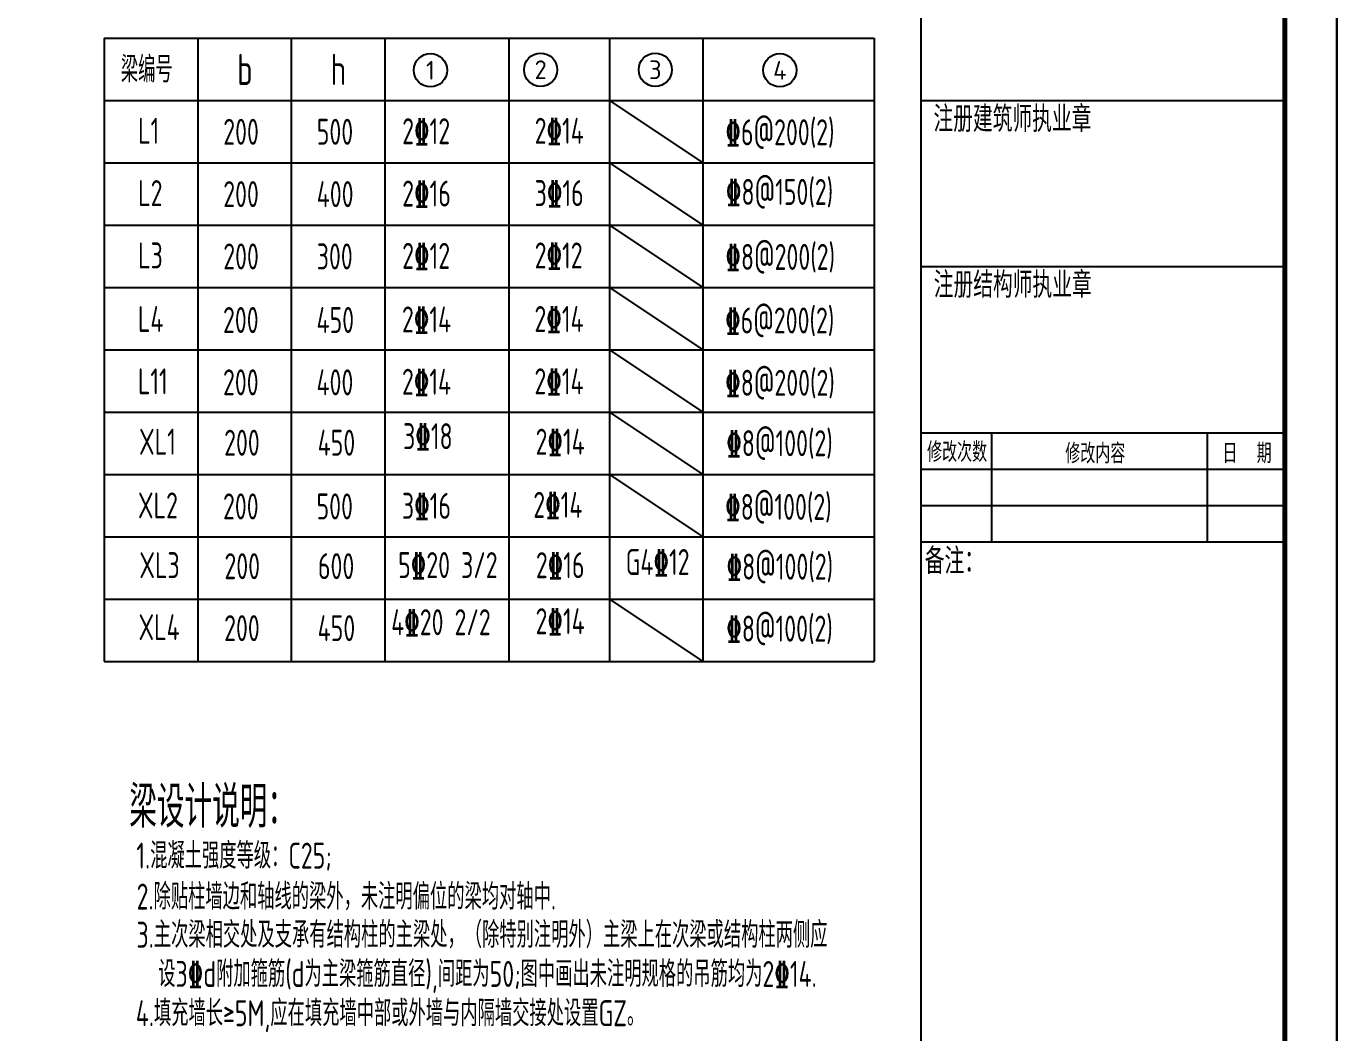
# Model space of a CAD drawing. Extents: x 580289 to 1106878, y -144605 to 78052.
# Drawn here: x 1081653 to 1106878, y -33669 to -14290 of the extents above; entities that cross this region are included whole.
import ezdxf
from ezdxf.enums import TextEntityAlignment as Align

# ---------------------------------------------------------------- set-up
doc = ezdxf.new("R2010")
doc.units = 0
doc.header["$LTSCALE"] = 100
doc.layers.get('0').update_dxf_attribs({"linetype": 'CONTINUOUS'})
for name, color, linetype in [('LAYER2', 7, 'CONTINUOUS'), ('PDIM', 3, 'CONTINUOUS'), ('TAB', 7, 'CONTINUOUS'), ('TEXT', 2, 'CONTINUOUS'), ('T图框', 7, 'CONTINUOUS'), ('图框', 254, 'CONTINUOUS')]:
    doc.layers.add(name, color=color, linetype=linetype)
doc.styles.add('HZTXT2', font='tssdeng.shx', dxfattribs={"width": 0.7, "bigfont": 'tssdchn.shx'})
doc.styles.get("Standard").update_dxf_attribs({"font": 'tssdeng.shx', "width": 0.7, "bigfont": 'tssdchn.shx'})

# ---------------------------------------------------------------- blocks, each defined once
blk = doc.blocks.new('A$C72C84CBD')
at = {"layer": '图框', "color": 0}
for p, q in [((76100, 1000), (76100, 58400)), ((76100, 47932), (83100, 47932)), ((76100, 44732), (83100, 44732)), ((76100, 41532), (83100, 41532)), ((77453, 41532), (77453, 39432)), ((81606, 41532), (81606, 39432)), ((76100, 40832), (83100, 40832)), ((76100, 40132), (83100, 40132)), ((76100, 39432), (83100, 39432))]:
    blk.add_line(p, q, dxfattribs=at)
for points in [[(0, 0), (0, 59400), (84100, 59400), (84100, 0)], [(0, 0), (84100, 0), (84100, 59400), (0, 59400)]]:
    blk.add_lwpolyline(points, close=True, dxfattribs=at)
at = {"layer": '图框', "color": 0, "const_width": 100}
blk.add_lwpolyline([(2500, 1000), (83100, 1000), (83100, 58400), (2500, 58400)], close=True, dxfattribs=at)
at = {"layer": '图框', "color": 0, "style": 'HZTXT2', "width": 0.8}
for s, height, p in [('注册建筑师执业章', 500, (77857, 47602)), ('注册结构师执业章', 500, (77863, 44409)), ('修改次数', 380, (76792, 41181)), ('修改内容', 380, (79452, 41154)), ('日  期', 380, (82372, 41154)), ('备注：', 500, (76740, 39089))]:
    blk.add_text(s, height=height, dxfattribs=at).set_placement(p, align=Align.MIDDLE)
blk = doc.blocks.new('图框')
at = {"layer": 'T图框', "color": 4}
blk.add_blockref('A$C72C84CBD', (602717, 102744), dxfattribs=at)
blk = doc.blocks.new('AXI0')
blk.add_circle((0, 0), 400)
blk.add_attdef('AXIS', text='', height=450).set_placement((0, 0), align=Align.MIDDLE)

msp = doc.modelspace()

# ---------------------------------------------------------------- linework, layer by layer
at = {"layer": 'LAYER2'}
for p, q in [((1092878.8, -15722.9), (1094678.8, -16922.9)), ((1092878.8, -16922.9), (1094678.8, -18122.9)), ((1092878.8, -18122.9), (1094678.8, -19322.9)), ((1092878.8, -19322.9), (1094678.8, -20522.9)), ((1092878.8, -20522.9), (1094678.8, -21722.9)), ((1092878.8, -21722.9), (1094678.8, -22922.9)), ((1092878.8, -22922.9), (1094678.8, -24122.9)), ((1092878.8, -25322.9), (1094678.8, -26522.9))]:
    msp.add_line(p, q, dxfattribs=at)
at = {"layer": 'TAB'}
for p, q in [((1083153.3, -14522.9), (1097972.2, -14522.9)), ((1083153.3, -14522.9), (1083153.3, -20522.9)), ((1084953.3, -14522.9), (1084953.3, -20522.9)), ((1086753.3, -14522.9), (1086753.3, -20522.9)), ((1088553.3, -14522.9), (1088553.3, -20522.9)), ((1090942, -14522.9), (1090942, -20522.9)), ((1092878.8, -14522.9), (1092878.8, -20522.9)), ((1094678.8, -14522.9), (1094678.8, -20522.9)), ((1097972.2, -14522.9), (1097972.2, -20522.9)), ((1083153.3, -15722.9), (1097972.2, -15722.9)), ((1083153.3, -15722.9), (1083153.3, -21722.9)), ((1084953.3, -15722.9), (1084953.3, -21722.9)), ((1086753.3, -15722.9), (1086753.3, -21722.9)), ((1088553.3, -15722.9), (1088553.3, -21722.9)), ((1090942, -15722.9), (1090942, -21722.9)), ((1092878.8, -15722.9), (1092878.8, -21722.9)), ((1094678.8, -15722.9), (1094678.8, -21722.9)), ((1097972.2, -15722.9), (1097972.2, -21722.9)), ((1083153.3, -16922.9), (1097972.2, -16922.9)), ((1083153.3, -18122.9), (1097972.2, -18122.9)), ((1083153.3, -18122.9), (1083153.3, -20522.9)), ((1084953.3, -18122.9), (1084953.3, -20522.9)), ((1086753.3, -18122.9), (1086753.3, -20522.9)), ((1088553.3, -18122.9), (1088553.3, -20522.9)), ((1090942, -18122.9), (1090942, -20522.9)), ((1092878.8, -18122.9), (1092878.8, -20522.9)), ((1094678.8, -18122.9), (1094678.8, -20522.9)), ((1097972.2, -18122.9), (1097972.2, -20522.9)), ((1083153.3, -19322.9), (1097972.2, -19322.9)), ((1083153.3, -19322.9), (1083153.3, -20522.9)), ((1083153.3, -19322.9), (1083153.3, -21722.9)), ((1084953.3, -19322.9), (1084953.3, -20522.9)), ((1084953.3, -19322.9), (1084953.3, -21722.9)), ((1086753.3, -19322.9), (1086753.3, -20522.9)), ((1086753.3, -19322.9), (1086753.3, -21722.9)), ((1088553.3, -19322.9), (1088553.3, -20522.9)), ((1088553.3, -19322.9), (1088553.3, -21722.9)), ((1090942, -19322.9), (1090942, -20522.9)), ((1090942, -19322.9), (1090942, -21722.9)), ((1092878.8, -19322.9), (1092878.8, -20522.9)), ((1092878.8, -19322.9), (1092878.8, -21722.9)), ((1094678.8, -19322.9), (1094678.8, -20522.9)), ((1094678.8, -19322.9), (1094678.8, -21722.9)), ((1097972.2, -19322.9), (1097972.2, -20522.9)), ((1097972.2, -19322.9), (1097972.2, -21722.9)), ((1083153.3, -20522.9), (1097972.2, -20522.9)), ((1083153.3, -20522.9), (1097972.2, -20522.9)), ((1083153.3, -20522.9), (1083153.3, -21722.9)), ((1084953.3, -20522.9), (1084953.3, -21722.9)), ((1086753.3, -20522.9), (1086753.3, -21722.9)), ((1088553.3, -20522.9), (1088553.3, -21722.9)), ((1090942, -20522.9), (1090942, -21722.9)), ((1092878.8, -20522.9), (1092878.8, -21722.9)), ((1094678.8, -20522.9), (1094678.8, -21722.9)), ((1097972.2, -20522.9), (1097972.2, -21722.9)), ((1083153.3, -21722.9), (1083153.3, -24122.9)), ((1083153.3, -21722.9), (1083153.3, -26522.9)), ((1083153.3, -21722.9), (1083153.3, -26522.9)), ((1083153.3, -21722.9), (1083153.3, -26522.9)), ((1083153.3, -21722.9), (1097972.2, -21722.9)), ((1083153.3, -21722.9), (1097972.2, -21722.9)), ((1084953.3, -21722.9), (1084953.3, -24122.9)), ((1084953.3, -21722.9), (1084953.3, -26522.9)), ((1084953.3, -21722.9), (1084953.3, -26522.9)), ((1086753.3, -21722.9), (1086753.3, -24122.9)), ((1086753.3, -21722.9), (1086753.3, -26522.9)), ((1086753.3, -21722.9), (1086753.3, -26522.9)), ((1086753.3, -21722.9), (1086753.3, -26522.9)), ((1088553.3, -21722.9), (1088553.3, -24122.9)), ((1088553.3, -21722.9), (1088553.3, -26522.9)), ((1088553.3, -21722.9), (1088553.3, -26522.9)), ((1088553.3, -21722.9), (1088553.3, -26522.9)), ((1090942, -21722.9), (1090942, -24122.9)), ((1090942, -21722.9), (1090942, -26522.9)), ((1090942, -21722.9), (1090942, -26522.9)), ((1090942, -21722.9), (1090942, -26522.9)), ((1092878.8, -21722.9), (1092878.8, -24122.9)), ((1092878.8, -21722.9), (1092878.8, -26522.9)), ((1092878.8, -21722.9), (1092878.8, -26522.9)), ((1092878.8, -21722.9), (1092878.8, -26522.9)), ((1094678.8, -21722.9), (1094678.8, -24122.9)), ((1094678.8, -21722.9), (1094678.8, -26522.9)), ((1094678.8, -21722.9), (1094678.8, -26522.9)), ((1094678.8, -21722.9), (1094678.8, -26522.9)), ((1097972.2, -21722.9), (1097972.2, -24122.9)), ((1097972.2, -21722.9), (1097972.2, -26522.9)), ((1097972.2, -21722.9), (1097972.2, -26522.9)), ((1097972.2, -21722.9), (1097972.2, -26522.9)), ((1083153.3, -22922.9), (1097972.2, -22922.9)), ((1083153.3, -24122.9), (1097972.2, -24122.9)), ((1083153.3, -25322.9), (1097972.2, -25322.9)), ((1083153.3, -26522.9), (1097972.2, -26522.9))]:
    msp.add_line(p, q, dxfattribs=at)

# ---------------------------------------------------------------- block references
at = {"layer": 'PDIM', "xscale": 0.8000000000465661, "yscale": 0.8000000000465661, "zscale": 0.8}
for p, values in [((1089432.8, -15138.1), {'AXIS': '1'}), ((1091554.1, -15127.8), {'AXIS': '2'}), ((1093761.4, -15127.8), {'AXIS': '3'}), ((1096158.6, -15138.1), {'AXIS': '4'})]:
    msp.add_blockref('AXI0', p, dxfattribs=at).add_auto_attribs(values)
at = {"layer": 'T图框'}
msp.add_blockref('图框', (420061.1, -166394.5), dxfattribs=at)

# ---------------------------------------------------------------- texts
at = {"layer": 'TEXT', "width": 0.7}
for s, height, p in [('梁编号', 500, (1083473.9, -15372.9)), ('b', 600, (1085713.3, -15422.9)), ('h', 600, (1087513.3, -15422.9)), ('L1', 500, (1083807, -16553.3)), ('200', 500, (1085444.9, -16572.9)), ('500', 500, (1087244.9, -16572.9)), ('2%%13212', 500, (1088889.2, -16561.7)), ('2\x8414', 500, (1091439.2, -16553.4)), ('\x846@200(2)', 500, (1095109.8, -16581.9)), ('\x848@150(2)', 500, (1095120.1, -17730.5)), ('L2', 500, (1083807, -17753.3)), ('200', 500, (1085444.9, -17772.9)), ('400', 500, (1087244.9, -17772.9)), ('2\x8416', 500, (1088889.2, -17761.7)), ('3%%13216', 500, (1091439.2, -17753.4)), ('\x848@200(2)', 500, (1095109.8, -18981.9)), ('L3', 500, (1083807, -18953.3)), ('200', 500, (1085444.9, -18972.9)), ('300', 500, (1087244.9, -18972.9)), ('2%%13212', 500, (1088889.2, -18961.7)), ('2%%13212', 500, (1091439.2, -18953.4)), ('L4', 500, (1083802.6, -20177.1)), ('2\x8414', 500, (1091434.7, -20177.2)), ('\x846@200(2)', 500, (1095105.4, -20205.7)), ('200', 500, (1085440.5, -20196.7)), ('450', 500, (1087240.5, -20196.7)), ('2\x8414', 500, (1088884.8, -20185.5)), ('L11', 500, (1083802.6, -21377.1)), ('200', 500, (1085440.5, -21396.7)), ('400', 500, (1087240.5, -21396.7)), ('2\x8414', 500, (1088884.8, -21385.5)), ('2\x8414', 500, (1091434.7, -21377.2)), ('%%1328@200(2)', 500, (1095105.4, -21405.7)), ('3%%13218', 500, (1088906.5, -22433.5)), ('XL1', 500, (1083824.3, -22539.4)), ('200', 500, (1085462.2, -22559.1)), ('450', 500, (1087262.2, -22559.1)), ('2\x8414', 500, (1091456.4, -22539.6)), ('\x848@100(2)', 500, (1095127.1, -22568)), ('XL2', 500, (1083802.9, -23766.1)), ('200', 500, (1085440.8, -23785.7)), ('500', 500, (1087240.8, -23785.7)), ('3%%13216', 500, (1088885.1, -23774.5)), ('2\x8414', 500, (1091412.1, -23755.5)), ('\x848@100(2)', 500, (1095105.7, -23794.7)), ('XL3', 500, (1083830.1, -24916.6)), ('200', 500, (1085468, -24936.3)), ('600', 500, (1087268, -24936.3)), ('5\x8420 3/2', 500, (1088810.7, -24914.9)), ('2\x8416', 500, (1091462.2, -24916.8)), ('G4%%13212', 500, (1093191.4, -24856)), ('\x848@100(2)', 500, (1095132.9, -24945.3)), ('XL4', 500, (1083813.8, -26109.5)), ('200', 500, (1085462.2, -26129.1)), ('450', 500, (1087262.2, -26129.1)), ('4%%13220 2/2 ', 500, (1088677, -26014.7)), ('2%%13214', 500, (1091456.4, -25995.3)), ('\x848@100(2)', 500, (1095127.1, -26138.1)), ('梁设计说明：', 800, (1083636.3, -29718.9)), ('1.混凝土强度等级：C25;', 500, (1083773, -30508.5)), ('2.除贴柱墙边和轴线的梁外，未注明偏位的梁均对轴中.', 500, (1083777.7, -31297)), ('3.主次梁相交处及支承有结构柱的主梁处，（除特别注明外）主梁上在次梁或结构柱两侧应', 500, (1083775.5, -32032.2, 690.8)), ('设3\x84d附加箍筋(d为主梁箍筋直径),间距为50;图中画出未注明规格的吊筋均为2\x8414.', 500, (1084194.3, -32786.2, 690.8)), ('4.填充墙长≥5M,应在填充墙中部或外墙与内隔墙交接处设置GZ。', 500, (1083762.3, -33542.3, 690.8))]:
    msp.add_text(s, height=height, dxfattribs=at).set_placement(p)

doc.saveas('drawing.dxf')
